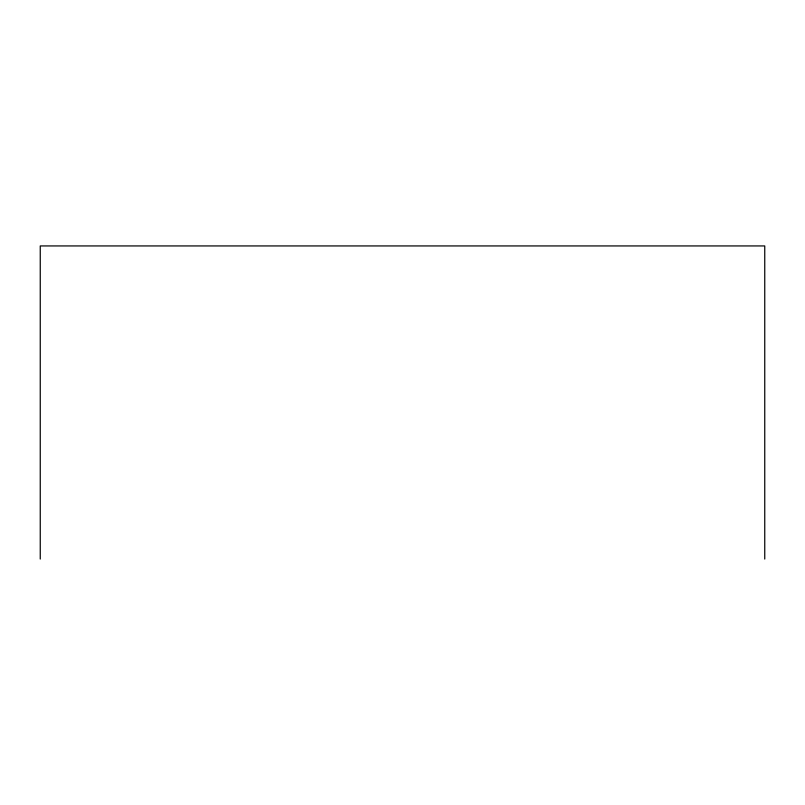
<?xml version="1.0" encoding="UTF-8"?>
<svg xmlns="http://www.w3.org/2000/svg" width="805" height="805" viewBox="0 0 805 805"><rect width="100%" height="100%" fill="white"/><g stroke="black" fill="none" stroke-linecap="round" stroke-linejoin="round"><path stroke-width="1.21" d="M764.75 559.062L764.75 245.938L40.25 245.938L40.25 559.062"/></g></svg>
